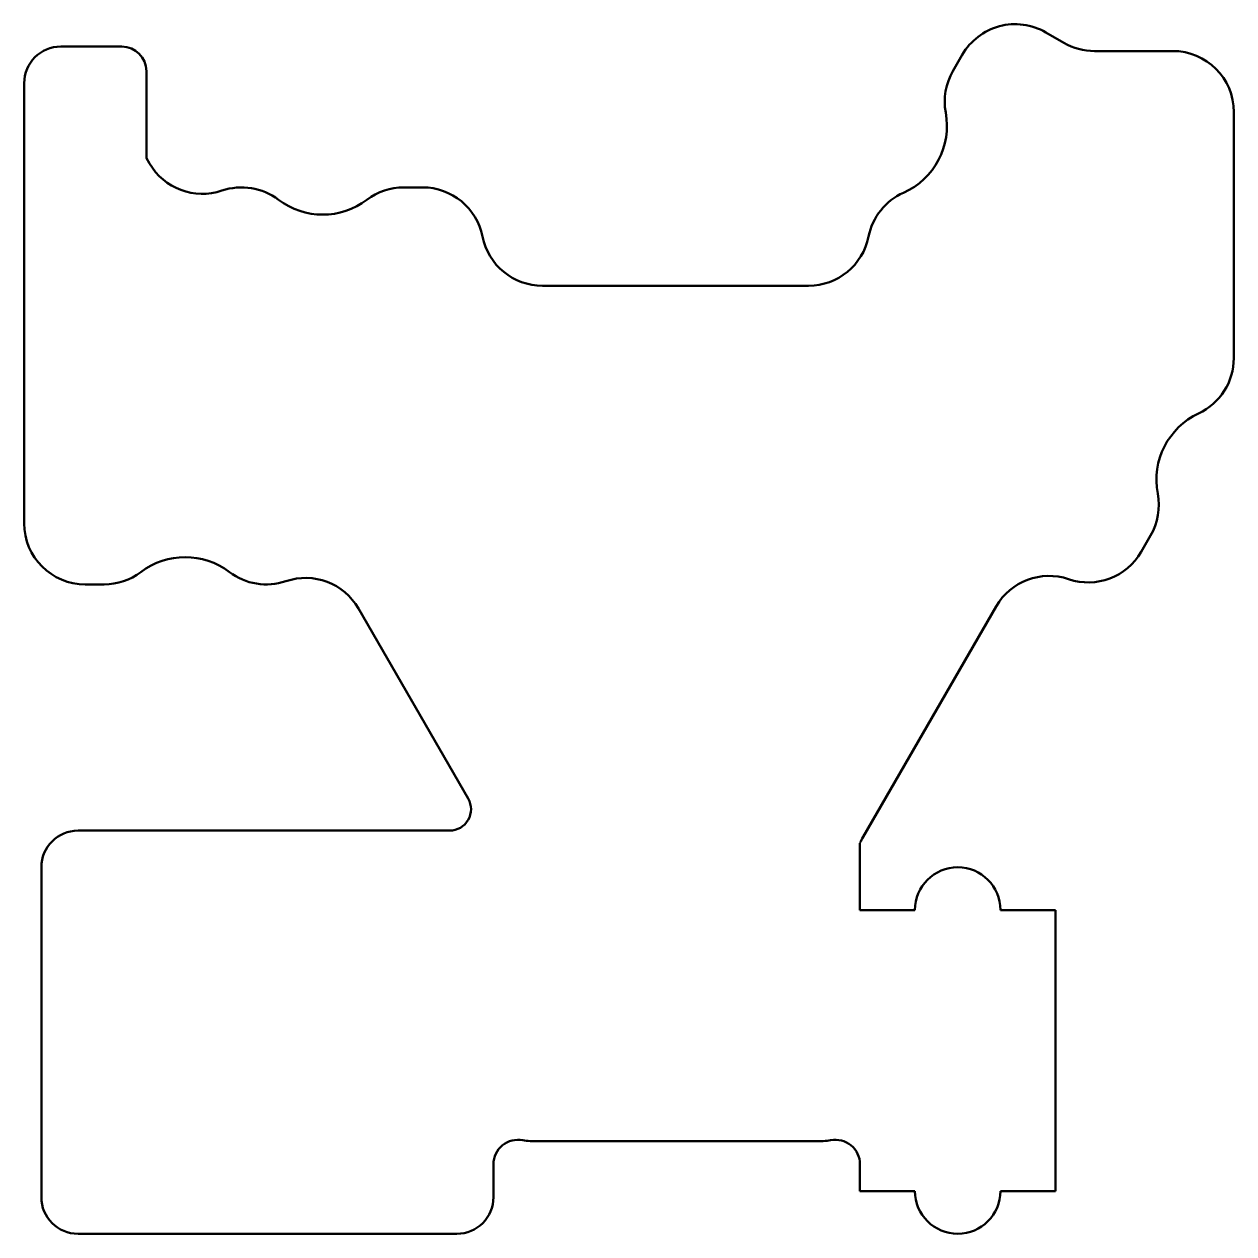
# Model space of a CAD drawing. Header units: millimetres. Extents: x 247.5 to 346.5, y 160.5 to 259.5.
import ezdxf

# ---------------------------------------------------------------- set-up
doc = ezdxf.new("R2010")
doc.units = ezdxf.units.MM
doc.layers.add('Visible (ISO)', color=7, linetype='Continuous', lineweight=50)

msp = doc.modelspace()

# ---------------------------------------------------------------- linework, layer by layer
at = {"layer": 'Visible (ISO)'}
for p, q in [((332.59, 257.975), (331.109, 258.83)), ((255.5, 257.669), (250.5, 257.669)), ((324.278, 257), (323.51, 255.669)), ((341.5, 257.305), (335.09, 257.305)), ((257.5, 248.545), (257.5, 255.669)), ((247.5, 254.669), (247.5, 218.648)), ((346.5, 232.171), (346.5, 252.305)), ((257.75, 248.112), (257.5, 248.545)), ((280.108, 246.143), (278.571, 246.143)), ((311.7, 238.093), (289.916, 238.093)), ((338.921, 216.314), (339.69, 217.645)), ((252.5, 213.648), (254.037, 213.648)), ((274.858, 211.679), (283.838, 196.125)), ((316.154, 192.98), (327.046, 211.845)), ((282.322, 193.5), (251.904, 193.5)), ((315.904, 187), (315.904, 192.485)), ((248.904, 190.5), (248.904, 163.5)), ((320.404, 187), (315.904, 187)), ((331.904, 187), (327.404, 187)), ((331.904, 164), (331.904, 187)), ((288.904, 168.093), (312.904, 168.093)), ((285.904, 163.5), (285.904, 166.194)), ((315.904, 166.194), (315.904, 164)), ((315.904, 164), (320.404, 164)), ((327.404, 164), (331.904, 164)), ((251.904, 160.5), (282.904, 160.5))]:
    msp.add_line(p, q, dxfattribs=at)
for centre, radius, start, end in [((328.609, 254.5), 5, 60, 150), ((250.5, 254.669), 3, 90, 180), ((255.5, 255.669), 2, 0, 90), ((335.09, 262.305), 5, 240, 270), ((341.5, 252.305), 5, 0, 90), ((327.84, 253.169), 5, 150, 190.38646), ((317.02, 251.186), 6, 294.07581, 10.38646), ((262.08, 250.612), 5, 210, 288.75528), ((265.295, 241.143), 5, 52.88325, 108.75528), ((278.571, 241.143), 5, 90, 127.11675), ((280.108, 241.143), 5, 11.24472, 90), ((321.508, 241.143), 5, 114.07581, 168.75528), ((271.933, 249.914), 6, 232.88325, 307.11675), ((289.916, 243.093), 5, 191.24472, 270), ((311.7, 243.093), 5, 270, 348.75528), ((341.5, 232.171), 5, 295.08867, 0), ((346.164, 222.209), 6, 115.08867, 190.81512), ((335.36, 220.145), 5, 330, 10.81512), ((252.5, 218.648), 5, 180, 270), ((260.675, 209.877), 6, 52.88325, 127.11675), ((334.591, 218.814), 5, 251.24472, 330), ((254.037, 218.648), 5, 270, 307.11675), ((267.312, 218.648), 5, 232.88325, 288.75528), ((270.528, 209.179), 5, 30, 108.75528), ((331.376, 209.345), 5, 71.24472, 150), ((282.322, 195.25), 1.75, 270, 30), ((251.904, 190.5), 3, 90, 180), ((320.484, 190.48), 5, 150, 156.35273), ((323.904, 187), 3.5, 0, 180), ((287.904, 166.194), 2, 78.46304, 180), ((288.904, 171.093), 3, 258.46304, 270), ((312.904, 171.093), 3, 270, 281.53696), ((313.904, 166.194), 2, 0, 101.53696), ((251.904, 163.5), 3, 180, 270), ((282.904, 163.5), 3, 270, 0), ((323.904, 164), 3.5, 180, 0)]:
    msp.add_arc(centre, radius, start, end, dxfattribs=at)

doc.saveas('drawing.dxf')
